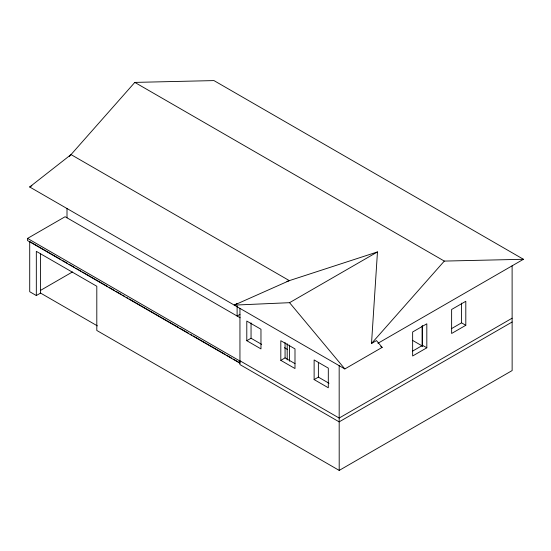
<?xml version="1.0" encoding="UTF-8"?>
<svg xmlns="http://www.w3.org/2000/svg" width="551" height="551" viewBox="0 0 551 551"><rect width="100%" height="100%" fill="white"/><g stroke="black" fill="none" stroke-linecap="round" stroke-linejoin="round"><path stroke-width="0.83" d="M377.469 251.931L289.557 302.685L234.271 305.109L289.344 280.631L71.031 154.59L29.678 186.982L344.843 368.943L382.167 347.392L376.498 340.594L371.512 343.48L377.469 251.931L286.919 281.423M69.323 156.525L134.809 82.402L213.953 80.591L523.45 259.28L377.931 343.294M371.512 343.48L444.306 261.084L523.45 259.28M29.678 186.982L31.903 185.701M27.55 238.411L239.706 360.898L239.706 363.081L27.55 240.594L27.55 238.411L65.114 216.722L240.119 317.762M40.45 290.432L72.443 271.96M60.913 259.542L29.713 241.524L29.713 291.72L36.325 295.543L40.581 293.084L97.369 325.875M234.271 305.109L237.247 303.394M239.947 314.387L237.109 316.019L237.109 305.819M246.793 340.711L260.967 348.893L260.967 329.25L246.793 321.068L246.793 340.711L251.049 338.252L261.677 344.389M280.817 360.354L294.992 368.536L294.992 348.893L280.817 340.711L280.817 360.354L285.067 357.895L294.992 363.626M314.125 379.584L328.306 387.766L328.306 368.123L314.125 359.941L314.125 379.584L318.382 377.125L329.009 383.269M412.644 351.077L422.569 345.346L426.818 347.805L426.818 323.795L412.644 331.977L412.644 355.987L426.818 347.805M451.627 328.568L461.552 322.838L465.802 325.297L465.802 301.287L451.627 309.476L451.627 333.479L465.802 325.297M512.113 318.202L339.168 418.051L239.947 360.76M512.141 322.004L339.168 421.866L239.947 364.583L239.947 308.381M36.325 295.543L36.325 251.346L96.804 286.265L96.804 330.462L339.202 470.409L512.141 370.561L512.113 265.823M134.809 82.402L444.306 261.084M412.41 340.298L422.7 346.242M380.755 346.572L382.167 347.392M284.426 347.702L287.395 349.417M62.401 260.403L67.601 263.406M69.089 264.26L74.289 267.263M75.776 268.123L80.976 271.126M82.464 271.98L107.727 286.568M109.208 287.422L114.408 290.425M115.896 291.286L121.096 294.289M122.584 295.15L124.815 296.431M126.296 297.292L127.784 298.153M129.271 299.007L178.31 327.322M179.798 328.176L188.711 333.327M190.198 334.181L191.686 335.042M193.167 335.896L225.118 354.341M226.606 355.202L231.806 358.205M233.293 359.059L239.974 362.923M289.557 302.685L344.843 368.943M461.552 303.119L461.552 322.838M422.569 325.627L422.569 345.346M422.094 326.02L422.094 346.414M339.168 365.671L339.202 470.409M318.382 362.613L318.382 377.125M289.557 345.119L289.557 361.263M287.195 343.755L287.195 359.899M285.067 342.522L285.067 357.895M251.049 322.879L251.049 338.252M67.002 208.368L67.002 217.81M40.581 253.99L40.581 293.084"/></g></svg>
